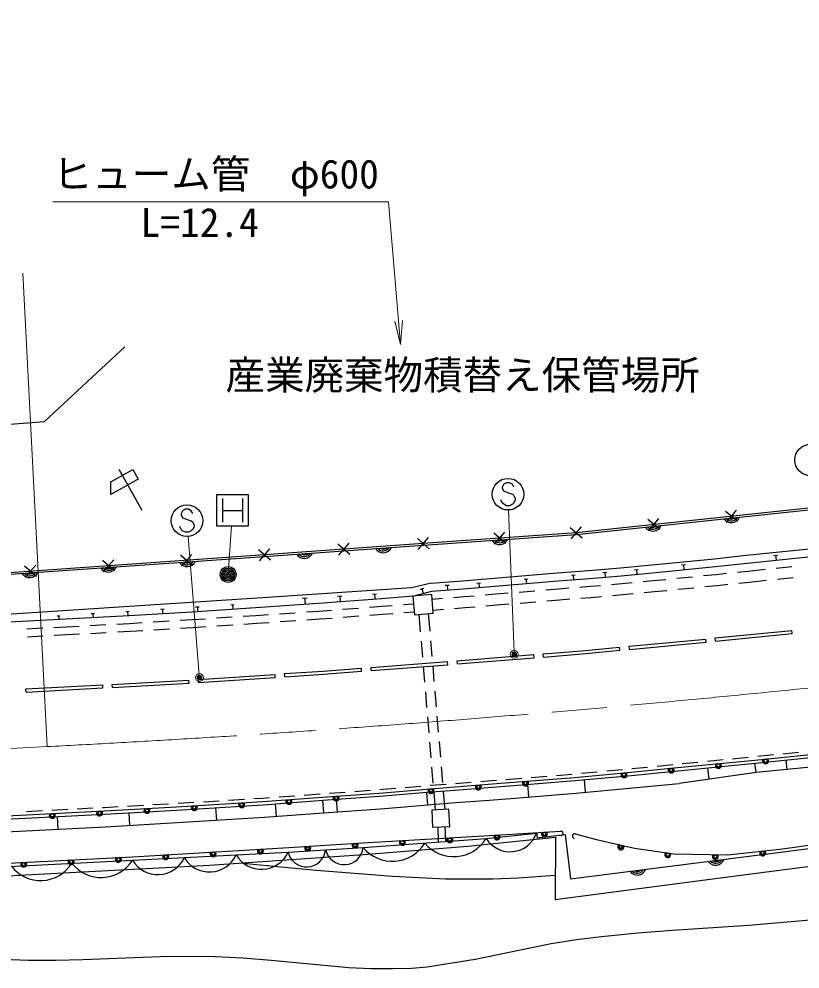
# Model space of a CAD drawing. Units: millimetres, scale not verified. Extents: x 40000 to 680000, y 20000 to 380000.
# Drawn here: x 279490 to 328913, y 240965 to 301073 of the extents above; entities that cross this region are included whole.
import ezdxf
from ezdxf.enums import TextEntityAlignment as Align

# ---------------------------------------------------------------- set-up
doc = ezdxf.new("R2010")
doc.units = ezdxf.units.MM
doc.header["$LTSCALE"] = 1000
doc.header["$PDMODE"] = 32
doc.header["$PDSIZE"] = 500
doc.linetypes.add('CHAIN', pattern=[18.5, 12, -1.5, 3.5, -1.5])
for name, color, linetype, lineweight in [('M-BGD', 7, 'Continuous', 25), ('M-BMK', 2, 'CHAIN', 13), ('M-STR-HTXT', 7, 'Continuous', 13), ('M-STR-STRC', 7, 'Continuous', 25)]:
    doc.layers.add(name, color=color, linetype=linetype, lineweight=lineweight)
doc.layers.add('M-BMK-HTXT', color=7, linetype='Continuous')
doc.styles.add('ＭＳ ゴシック', font='')
doc.styles.get('ＭＳ ゴシック').set_extended_font_data('MS Gothic')

# ---------------------------------------------------------------- blocks, each defined once
blk = doc.blocks.new('open_arrow')
at = {"color": 0, "linetype": 'Continuous', "lineweight": -2}
blk.add_lwpolyline([(7.5, 1.25), (0, 0), (7.5, -1.25)], dxfattribs=at)

msp = doc.modelspace()

# ---------------------------------------------------------------- linework, layer by layer
at = {"layer": 'M-BGD'}
for p, q in [((281114, 275612), (286180, 280341)), ((264724, 274316), (281114, 275612)), ((285301, 271790), (286688, 272570)), ((287294, 269970), (285821, 272570)), ((286688, 272570), (287034, 271963)), ((287034, 271963), (285300, 270987)), ((285300, 270987), (285301, 271790)), ((291999, 268981), (291999, 270981)), ((291999, 270981), (293999, 270981)), ((292374, 270731), (292374, 269231)), ((293624, 270731), (293624, 269231)), ((293999, 270981), (293999, 268981)), ((292374, 269981), (293624, 269981)), ((324972, 269290), (324194, 269918)), ((324269, 269215), (324898, 269993)), ((320057, 268767), (319279, 269396)), ((319354, 268693), (319982, 269471)), ((293999, 268981), (291999, 268981)), ((315130, 268231), (314376, 268887)), ((314425, 268182), (315081, 268936)), ((305454, 267555), (304698, 268210)), ((304748, 267504), (305403, 268260)), ((310292, 267893), (309537, 268549)), ((309586, 267843), (310242, 268598)), ((295406, 266836), (294652, 267492)), ((294701, 266787), (295357, 267541)), ((300430, 267196), (299674, 267851)), ((299725, 267145), (300380, 267901)), ((290469, 266492), (289715, 267148)), ((289764, 266443), (290420, 267197)), ((327237, 267131), (327489, 267156)), ((327363, 267144), (327395, 266829)), ((280596, 265803), (279841, 266460)), ((279891, 265754), (280547, 266509)), ((285533, 266148), (284778, 266804)), ((284827, 266098), (285483, 266853)), ((321414, 266532), (321664, 266557)), ((321539, 266544), (321570, 266232)), ((327407, 266328), (328401, 266429)), ((314450, 265884), (314685, 265902)), ((314568, 265893), (314590, 265599)), ((316442, 266056), (316685, 266077)), ((316563, 266067), (316590, 265763)), ((318438, 266229), (318676, 266251)), ((318557, 266240), (318585, 265942)), ((321122, 265685), (322117, 265783)), ((322814, 265852), (323611, 265931)), ((323611, 265931), (324267, 266001)), ((324963, 266075), (325619, 266144)), ((325619, 266144), (326710, 266256)), ((327479, 265631), (328474, 265733)), ((306463, 265242), (306704, 265261)), ((306584, 265252), (306607, 264950)), ((308465, 265384), (308692, 265403)), ((308579, 265394), (308602, 265110)), ((311459, 265633), (311687, 265652)), ((311573, 265642), (311597, 265357)), ((314981, 265128), (315631, 265178)), ((315631, 265178), (316283, 265234)), ((316981, 265294), (317633, 265351)), ((317633, 265351), (318282, 265411)), ((318979, 265476), (319629, 265537)), ((319629, 265537), (320426, 265616)), ((321191, 264988), (322186, 265087)), ((322883, 265156), (323682, 265235)), ((323682, 265235), (324339, 265305)), ((325035, 265378), (325691, 265448)), ((325691, 265448), (326783, 265560)), ((299642, 264556), (299923, 264575)), ((299783, 264565), (299806, 264214)), ((301860, 264691), (302113, 264708)), ((301987, 264700), (302008, 264383)), ((304421, 264562), (305611, 264873)), ((304871, 265007), (305114, 265064)), ((304992, 265035), (305063, 264731)), ((306988, 264478), (307645, 264529)), ((307645, 264529), (308293, 264583)), ((308991, 264640), (309639, 264694)), ((309639, 264694), (310441, 264760)), ((311138, 264818), (312135, 264900)), ((312832, 264958), (313634, 265024)), ((313634, 265024), (314284, 265074)), ((315038, 264430), (315688, 264481)), ((315688, 264481), (316343, 264537)), ((317041, 264597), (317696, 264653)), ((317696, 264653), (318347, 264714)), ((319044, 264779), (319696, 264840)), ((319696, 264840), (320495, 264919)), ((290665, 263873), (290891, 263887)), ((290778, 263880), (290796, 263597)), ((292888, 264016), (293112, 264030)), ((293000, 264023), (293018, 263743)), ((297411, 264431), (297723, 264452)), ((297567, 264442), (297594, 264052)), ((301665, 263856), (302465, 263917)), ((302465, 263917), (303114, 263966)), ((303812, 264018), (304462, 264067)), ((305634, 264373), (306291, 264424)), ((307701, 263832), (308350, 263885)), ((309048, 263943), (309697, 263996)), ((309697, 263996), (310497, 264062)), ((311195, 264120), (312191, 264202)), ((312889, 264260), (313689, 264326)), ((313689, 264326), (314340, 264377)), ((281907, 263309), (282081, 263320)), ((281994, 263314), (282008, 263098)), ((284067, 263448), (284260, 263460)), ((284164, 263454), (284179, 263213)), ((286246, 263588), (286459, 263602)), ((286352, 263595), (286370, 263329)), ((288451, 263730), (288672, 263744)), ((288561, 263737), (288579, 263461)), ((293681, 263286), (294483, 263338)), ((294483, 263338), (295281, 263393)), ((295979, 263441), (296977, 263509)), ((297675, 263556), (298473, 263611)), ((298473, 263611), (299272, 263672)), ((299970, 263726), (300968, 263802)), ((300007, 263227), (301005, 263303)), ((301702, 263357), (302503, 263418)), ((302503, 263418), (303154, 263467)), ((303852, 263520), (304503, 263569)), ((304908, 262296), (304815, 263399)), ((305506, 262336), (305413, 263449)), ((305692, 263675), (306347, 263726)), ((307045, 263781), (307701, 263832)), ((283989, 262702), (284987, 262755)), ((285686, 262792), (286488, 262834)), ((286488, 262834), (287288, 262883)), ((287987, 262925), (288985, 262985)), ((289684, 263027), (290484, 263075)), ((290484, 263075), (291286, 263128)), ((291985, 263174), (292983, 263240)), ((292017, 262675), (293015, 262741)), ((293714, 262787), (294517, 262840)), ((294517, 262840), (295316, 262894)), ((296014, 262942), (297012, 263010)), ((297710, 263057), (298509, 263112)), ((298509, 263112), (299310, 263173)), ((279992, 262488), (280990, 262542)), ((281689, 262580), (282487, 262623)), ((281715, 262080), (282514, 262123)), ((282487, 262623), (283289, 262665)), ((282514, 262123), (283317, 262166)), ((284016, 262203), (285015, 262256)), ((285714, 262293), (286516, 262335)), ((286516, 262335), (287318, 262383)), ((288017, 262426), (289015, 262486)), ((289714, 262528), (290516, 262576)), ((290516, 262576), (291319, 262629)), ((323555, 261912), (328399, 262392)), ((323575, 261713), (328418, 262193)), ((328418, 262193), (328399, 262392)), ((280018, 261989), (281016, 262043)), ((305041, 260701), (304958, 261698)), ((305640, 260741), (305556, 261738)), ((318110, 261385), (322949, 261842)), ((318129, 261186), (322968, 261643)), ((322968, 261643), (322949, 261842)), ((323575, 261713), (323555, 261912)), ((312673, 260698), (312656, 260898)), ((317520, 261130), (317501, 261329)), ((318129, 261186), (318110, 261385)), ((301767, 260044), (306602, 260418)), ((306617, 260219), (306602, 260418)), ((307216, 260464), (312065, 260860)), ((307233, 260264), (307216, 260464)), ((307233, 260264), (312081, 260661)), ((312081, 260661), (312065, 260860)), ((301173, 259803), (301157, 260002)), ((301783, 259845), (301767, 260044)), ((301783, 259845), (306617, 260219)), ((305175, 259107), (305091, 260103)), ((305773, 259147), (305690, 260143)), ((285387, 258972), (290247, 259248)), ((290258, 259049), (290247, 259248)), ((290840, 259287), (295697, 259608)), ((290853, 259088), (290840, 259287)), ((290853, 259088), (295711, 259409)), ((295711, 259409), (295697, 259608)), ((296315, 259460), (296302, 259659)), ((279929, 258683), (284785, 258951)), ((279940, 258483), (279929, 258683)), ((279940, 258483), (284796, 258752)), ((284796, 258752), (284785, 258951)), ((285398, 258772), (285387, 258972)), ((285398, 258772), (290258, 259049)), ((305308, 257513), (305225, 258509)), ((305907, 257552), (305823, 258549)), ((305442, 255918), (305358, 256915)), ((306040, 255958), (305957, 256955)), ((305575, 254324), (305492, 255320)), ((306174, 254364), (306090, 255360)), ((325640, 254346), (324645, 254249)), ((327232, 254506), (326237, 254405)), ((328824, 254666), (327829, 254566)), ((305709, 252729), (305625, 253726)), ((306307, 252769), (306224, 253766)), ((319271, 253720), (318276, 253621)), ((320863, 253878), (319868, 253779)), ((322455, 254035), (321460, 253937)), ((324048, 254190), (323052, 254093)), ((323172, 252978), (323073, 253693)), ((326144, 253391), (326061, 253985)), ((328105, 253589), (328045, 254186)), ((312896, 253149), (311900, 253069)), ((314491, 253276), (313495, 253196)), ((316085, 253420), (315089, 253329)), ((317678, 253565), (316682, 253475)), ((304921, 252519), (303925, 252434)), ((306516, 252645), (305519, 252568)), ((308112, 252769), (307115, 252691)), ((309159, 252851), (308710, 252816)), ((309707, 252894), (309159, 252851)), ((311302, 253021), (310305, 252942)), ((311747, 251853), (311683, 252650)), ((315342, 252147), (315269, 252944)), ((296945, 251908), (295947, 251835)), ((298540, 252026), (297543, 251952)), ((300136, 252142), (299139, 252069)), ((301732, 252257), (300735, 252185)), ((302540, 252316), (302331, 252301)), ((303327, 252383), (302540, 252316)), ((305365, 251353), (305297, 252150)), ((305851, 251028), (305759, 252131)), ((306451, 251058), (306357, 252171)), ((287364, 251308), (286365, 251251)), ((288961, 251398), (287963, 251342)), ((290558, 251493), (289560, 251432)), ((292155, 251591), (291157, 251530)), ((293752, 251688), (292754, 251627)), ((294917, 251759), (294351, 251724)), ((295349, 251791), (294917, 251759)), ((295781, 250619), (295722, 251417)), ((298773, 250840), (298714, 251638)), ((299642, 250903), (299584, 251701)), ((280973, 250970), (279974, 250919)), ((282571, 251051), (281572, 251000)), ((284169, 251132), (283170, 251081)), ((284900, 251169), (284768, 251162)), ((285766, 251218), (284900, 251169)), ((286510, 250058), (286465, 250856)), ((292003, 250379), (291954, 251178)), ((281968, 249819), (281928, 250617)), ((305987, 249949), (306024, 248988)), ((306436, 249972), (306473, 249005))]:
    msp.add_line(p, q, dxfattribs=at)
for points in [[(312239, 249550), (312281, 249269), (314054, 249471), (314399, 246674), (327856, 248373), (334311, 249213), (354134, 251718), (364018, 252972), (377983, 254796), (382870, 255536), (386831, 256189), (392338, 257210), (397572, 258217), (402564, 259220), (407908, 260367), (412012, 261415), (418381, 263056), (431362, 266427), (450844, 271421), (470481, 276405), (484810, 280092), (493815, 280440), (513155, 285549), (522713, 288073)], [(313446, 249303), (313421, 245360), (324516, 246816), (340147, 248844), (354334, 250696), (372693, 252986), (381763, 254304), (392547, 256176), (401258, 257724), (408138, 259266), (422401, 262980), (431597, 265453), (442139, 268122), (450095, 270081), (452583, 270654), (460628, 272651), (484976, 279222), (493988, 279365), (503920, 281854), (523247, 286771)], [(354246, 273103), (334414, 270650), (314753, 268559), (305076, 267882), (295029, 267164), (275282, 265787), (255294, 264639)], [(255300, 264539), (275288, 265688), (295036, 267064), (305083, 267783), (314762, 268459), (334425, 270550), (354259, 273004)], [(325518, 267139), (333468, 267954), (335460, 268163), (337448, 268385), (341423, 268807), (345401, 269285), (349364, 269768), (351355, 270024), (354121, 270504)], [(325569, 266642), (333520, 267456), (335514, 267666), (337503, 267888), (341479, 268310), (345461, 268788), (349426, 269272), (351418, 269528), (354673, 269950)], [(321179, 253508), (326084, 253988), (331029, 254487), (335714, 254972), (340841, 255566), (345225, 256074), (350643, 256730), (355161, 257311), (360456, 258028), (365064, 258643), (370264, 259395), (374788, 260073), (380054, 260892), (384819, 261648), (389853, 262466), (394697, 263262), (399682, 264139), (404532, 265036), (409474, 265956), (414386, 266890), (418148, 267619)], [(305572, 265371), (307565, 265526), (309557, 265691), (313554, 266021), (315550, 266175), (317544, 266347), (319533, 266533), (323509, 266926), (325512, 267139)], [(418262, 267029), (414499, 266301), (409585, 265367), (404642, 264446), (399788, 263548), (394798, 262671), (389950, 261874), (384914, 261056), (380148, 260299), (374879, 259480), (370351, 258801), (365147, 258049), (360536, 257433), (355240, 256716), (350718, 256134), (345295, 255479), (340910, 254970), (335780, 254376), (331090, 253890), (326144, 253391), (321259, 252712)], [(305611, 264873), (307605, 265028), (309598, 265192), (313594, 265523), (315591, 265677), (317588, 265849), (319581, 266035), (323560, 266429), (325565, 266642)], [(305572, 265371), (304324, 265080), (295214, 264466), (275446, 263193), (255364, 262044), (235561, 260934)], [(228920, 260896), (230931, 260886), (232929, 260900), (235561, 260934), (238945, 261025), (240937, 261082), (244941, 261225), (246938, 261328), (250948, 261522), (254971, 261718), (258974, 261909), (262978, 262113), (266982, 262319), (272475, 262604), (278468, 262907), (282461, 263122), (286460, 263333), (290453, 263574), (294450, 263837), (298437, 264109), (302427, 264416), (304425, 264566)], [(312656, 260898), (315104, 261105), (317501, 261329)], [(312673, 260698), (315121, 260906), (317520, 261130)], [(296302, 259659), (298746, 259814), (301157, 260002)], [(296315, 259460), (298760, 259615), (301173, 259803)], [(231582, 248106), (235288, 248236), (255264, 249260), (265163, 249768), (284921, 250769), (289458, 251025), (294944, 251360), (298715, 251638), (302571, 251917), (305301, 252150), (307079, 252287), (309190, 252452), (311338, 252623), (314669, 252889), (318253, 253216), (321180, 253508)], [(231610, 247307), (235322, 247437), (255305, 248461), (265204, 248969), (284964, 249970), (289505, 250227), (294997, 250562), (298773, 250840), (302634, 251120), (305365, 251353), (307141, 251490), (309253, 251655), (311402, 251825), (314737, 252092), (318329, 252420), (321259, 252712)], [(205900, 243654), (209704, 243811), (215795, 244136), (225495, 244648), (233572, 245053), (244610, 245637), (258257, 246379), (275177, 247267), (286670, 247856), (296519, 248354), (301270, 248642), (309056, 249221), (312239, 249550)], [(237907, 244532), (246983, 245033), (260130, 245748), (270136, 246362), (279900, 246925), (291544, 247545), (301292, 248207), (307894, 248737), (313446, 249303)], [(293414, 247672), (298291, 247217), (303144, 246839), (306481, 246679)], [(306481, 246679), (309481, 246667), (311079, 246730), (313430, 246908)], [(330547, 244129), (325664, 243708), (320846, 243392), (318651, 243228), (316362, 243005), (314775, 242804), (313168, 242547), (308351, 241559), (305322, 241086)], [(305322, 241086), (304333, 241006), (303143, 240965), (301751, 240981), (300355, 241049), (295452, 241493), (293647, 241648), (291925, 241743), (290223, 241764), (288423, 241734), (283526, 241547), (281827, 241502), (280102, 241510), (275204, 241694)]]:
    msp.add_lwpolyline(points, dxfattribs=at)
for points in [[(304519, 263374), (305709, 263473), (305610, 264661), (304421, 264562)], [(306690, 251071), (305611, 251016), (305666, 249933), (306745, 249988)]]:
    msp.add_lwpolyline(points, close=True, dxfattribs=at)
for radius in [500, 409, 318, 227, 136, 45.5]:
    msp.add_circle((292727, 265924), radius, dxfattribs=at)
for centre, radius, start, end in [((324565, 269770), 567, 214.14282, 337.99784), ((324565, 269770), 453, 222.10221, 330.03845), ((324565, 269770), 340, 237.72758, 314.41308), ((319593, 269241), 567, 214.14282, 337.99784), ((319593, 269241), 453, 222.10221, 330.03845), ((319593, 269241), 340, 237.72758, 314.41308), ((309904, 268387), 567, 212.07188, 335.92691), ((309904, 268387), 453, 220.03128, 327.96752), ((309904, 268387), 340, 235.65665, 312.34215), ((302534, 267868), 567, 212.16103, 336.01606), ((302534, 267868), 453, 220.12043, 328.05667), ((302534, 267868), 340, 235.7458, 312.4313), ((297547, 267511), 567, 212.16103, 336.01606), ((297547, 267511), 453, 220.12043, 328.05667), ((297547, 267511), 340, 235.7458, 312.4313), ((285144, 266642), 567, 212.06076, 335.91578), ((285144, 266642), 453, 220.02015, 327.95639), ((285144, 266642), 340, 235.64552, 312.33102), ((290131, 266990), 567, 212.06076, 335.91578), ((290131, 266990), 453, 220.02015, 327.95639), ((290131, 266990), 340, 235.64552, 312.33102), ((280156, 266294), 567, 212.06076, 335.91578), ((280156, 266294), 453, 220.02015, 327.95639), ((280156, 266294), 340, 235.64552, 312.33102), ((310567, 250161), 1780, 211.89617, 339.92808), ((303112, 250188), 2405, 220.00222, 328.50331), ((307006, 250477), 2405, 220.00222, 328.50331), ((294834, 249121), 1851, 210.25875, 335.53006), ((297694, 248634), 1208, 193.37065, 353.54591), ((300069, 248777), 1208, 193.37065, 353.54591), ((280855, 248899), 2339, 217.86235, 328.00979), ((284686, 249096), 2339, 217.86235, 328.00979), ((288269, 248789), 1851, 210.25875, 335.53006), ((291551, 248955), 1851, 210.25875, 335.53006), ((323574, 248101), 567, 215.27139, 339.12641), ((323574, 248101), 453, 223.23078, 331.16702), ((323574, 248101), 340, 238.85615, 315.54165), ((318614, 247475), 567, 215.27139, 339.12641), ((318614, 247475), 453, 223.23078, 331.16702), ((318614, 247475), 340, 238.85615, 315.54165)]:
    msp.add_arc(centre, radius, start, end, dxfattribs=at)
at = {"layer": 'M-BMK'}
msp.add_line((277907, 254862), (281278, 255036), dxfattribs=at)
msp.add_arc((232510, 1203783), 950000, 272.94257, 288.15433, dxfattribs=at)
at = {"layer": 'M-STR-HTXT'}
for p, q in [((281278, 255036), (279738, 284996)), ((310821, 261023), (310476, 270012)), ((292727, 265924), (292932, 268984)), ((290896, 259554), (290199, 268327))]:
    msp.add_line(p, q, dxfattribs=at)
msp.add_lwpolyline([(303642, 280477), (302875, 289502), (281625, 289502)], dxfattribs=at)
for centre, radius in [((310827, 260873), 150), ((310827, 260873), 120), ((310827, 260873), 90), ((310827, 260873), 60), ((310827, 260873), 30), ((310827, 260873), 20), ((290908, 259405), 150), ((290908, 259405), 120), ((290908, 259405), 90), ((290908, 259405), 60), ((290908, 259405), 30), ((290908, 259405), 20)]:
    msp.add_circle(centre, radius, dxfattribs=at)
for p in [(310827, 260873), (290908, 259405)]:
    msp.add_point(p, dxfattribs=at)
at = {"layer": 'M-STR-STRC'}
for p, q in [((310347, 271735), (310165, 271644)), ((310528, 271735), (310347, 271735)), ((310710, 271644), (310528, 271735)), ((310165, 271644), (310074, 271462)), ((310074, 271462), (310074, 271371)), ((310074, 271371), (310165, 271189)), ((310165, 271189), (310710, 271007)), ((310801, 271462), (310710, 271644)), ((310074, 270462), (309983, 270644)), ((310710, 271007), (310801, 270917)), ((310801, 270917), (310892, 270735)), ((310892, 270644), (310801, 270462)), ((310892, 270735), (310892, 270644)), ((289847, 269964), (289756, 269782)), ((290029, 270054), (289847, 269964)), ((290211, 270054), (290029, 270054)), ((290393, 269964), (290211, 270054)), ((290484, 269782), (290393, 269964)), ((310165, 270371), (310074, 270462)), ((310347, 270280), (310165, 270371)), ((310528, 270280), (310347, 270280)), ((310710, 270371), (310528, 270280)), ((310801, 270462), (310710, 270371)), ((289756, 269782), (289756, 269691)), ((289756, 269691), (289847, 269509)), ((289847, 269509), (290393, 269327)), ((290393, 269327), (290484, 269236)), ((289756, 268782), (289666, 268964)), ((289847, 268691), (289756, 268782)), ((290029, 268600), (289847, 268691)), ((290393, 268691), (290211, 268600)), ((290484, 268782), (290393, 268691)), ((290484, 269236), (290575, 269054)), ((290575, 268964), (290484, 268782)), ((290575, 269054), (290575, 268964)), ((290211, 268600), (290029, 268600))]:
    msp.add_line(p, q, dxfattribs=at)
for points in [[(314692, 249522), (316031, 249155), (318435, 248615), (320936, 248258), (324337, 248178), (327800, 248571), (334288, 249465), (354159, 251961), (363999, 253230), (378182, 254987), (382922, 255692), (386849, 256375), (392583, 257424), (402587, 259348), (407968, 260586), (412419, 261676), (418280, 263205), (431804, 266713), (451139, 271633), (470505, 276574), (484056, 280099)], [(235279, 248436), (255254, 249460), (265153, 249968), (284911, 250969), (289447, 251225), (294930, 251559), (298700, 251837), (302555, 252117), (305284, 252350), (307064, 252487), (309175, 252652), (311323, 252822), (314652, 253089), (318234, 253415), (321160, 253707), (326065, 254187), (331009, 254686)], [(258811, 246709), (275097, 247472), (286673, 248068), (296574, 248651), (301226, 248945), (308916, 249387), (313770, 249694)]]:
    msp.add_lwpolyline(points, dxfattribs=at)
for centre, radius in [((329579, 273173), 1000), ((310437, 271007), 1000), ((290120, 269327), 1000), ((323747, 253847), 100), ((326733, 254141), 100), ((317775, 253261), 100), ((320762, 253554), 100), ((308554, 252490), 100), ((311545, 252727), 100), ((299562, 251787), 100), ((305563, 252258), 112), ((305563, 252258), 100), ((290581, 251182), 100), ((293576, 251364), 100), ((296570, 251567), 100), ((281594, 250688), 100), ((284590, 250840), 100), ((287586, 251007), 112), ((287586, 251007), 100), ((312738, 249516), 100), ((300760, 248803), 112), ((300760, 248803), 100), ((303754, 248978), 112), ((303754, 248978), 100), ((306749, 249150), 112), ((306749, 249150), 100), ((309744, 249327), 100), ((291776, 248256), 112), ((291776, 248256), 100), ((294771, 248432), 112), ((294771, 248432), 100), ((297766, 248613), 112), ((297766, 248613), 100), ((317578, 248692), 100), ((320545, 248200), 112), ((320545, 248200), 100), ((326555, 248317), 100), ((279793, 247601), 100), ((282789, 247755), 100), ((285785, 247910), 100), ((288781, 248079), 112), ((288781, 248079), 100), ((323554, 248084), 100)]:
    msp.add_circle(centre, radius, dxfattribs=at)
for centre, radius, start, end in [((326733, 254141), 188, 148.89323, 42.63303), ((326733, 254141), 150, 137.17275, 54.35351), ((320762, 253554), 188, 148.82382, 42.56362), ((320762, 253554), 150, 137.10334, 54.2841), ((320762, 253554), 112, 95.69375, 95.69369), ((323747, 253847), 188, 148.71518, 42.45498), ((323747, 253847), 150, 136.9947, 54.17546), ((323747, 253847), 112, 95.58511, 95.58505), ((326733, 254141), 112, 95.76315, 95.76311), ((317775, 253261), 188, 148.34354, 42.08334), ((317775, 253261), 150, 136.62306, 53.80382), ((317775, 253261), 112, 95.21345, 95.21343), ((308554, 252490), 188, 147.60127, 41.34107), ((308554, 252490), 150, 135.88079, 53.06155), ((308554, 252490), 112, 94.47118, 94.47117), ((311545, 252727), 188, 147.70813, 41.44793), ((311545, 252727), 150, 135.98765, 53.16841), ((311545, 252727), 112, 94.57806, 94.578), ((299562, 251787), 188, 147.2775, 41.01729), ((299562, 251787), 150, 135.55702, 52.73777), ((299562, 251787), 112, 94.14743, 94.14736), ((305563, 252258), 188, 147.52622, 41.26602), ((305563, 252258), 150, 135.80574, 52.9865), ((290581, 251182), 188, 146.61807, 40.35786), ((290581, 251182), 150, 134.89759, 52.07834), ((290581, 251182), 112, 93.48798, 93.48795), ((293576, 251364), 188, 146.61807, 40.35786), ((293576, 251364), 150, 134.89759, 52.07834), ((293576, 251364), 112, 93.48798, 93.48795), ((296570, 251567), 188, 147.34333, 41.08313), ((296570, 251567), 150, 135.62285, 52.80361), ((296570, 251567), 112, 94.21324, 94.21322), ((281594, 250688), 188, 146.03049, 39.77029), ((281594, 250688), 150, 134.31001, 51.49077), ((281594, 250688), 112, 92.9004, 92.90038), ((284590, 250840), 188, 146.03049, 39.77029), ((284590, 250840), 150, 134.31001, 51.49077), ((284590, 250840), 112, 92.9004, 92.90038), ((287586, 251007), 188, 146.3636, 40.10339), ((287586, 251007), 150, 134.64311, 51.82387), ((312738, 249516), 188, 146.74263, 40.48243), ((312738, 249516), 150, 135.02215, 52.20291), ((312738, 249516), 112, 93.61255, 93.61251), ((313780, 249544), 150, 273.61253, 93.61253), ((314652, 249377), 150, 74.67262, 254.67262), ((300760, 248803), 188, 146.74423, 40.48403), ((300760, 248803), 150, 135.02375, 52.20451), ((303754, 248978), 188, 146.4255, 40.16529), ((303754, 248978), 150, 134.70502, 51.88577), ((306749, 249150), 188, 146.4255, 40.16529), ((306749, 249150), 150, 134.70502, 51.88577), ((309744, 249327), 188, 146.74263, 40.48243), ((309744, 249327), 150, 135.02215, 52.20291), ((309744, 249327), 112, 93.61255, 93.61251), ((291776, 248256), 188, 146.49971, 40.23951), ((291776, 248256), 150, 134.77923, 51.95999), ((294771, 248432), 188, 146.49971, 40.23951), ((294771, 248432), 150, 134.77923, 51.95999), ((297766, 248613), 188, 146.74423, 40.48403), ((297766, 248613), 150, 135.02375, 52.20451), ((317578, 248692), 188, 130.45746, 24.19725), ((317578, 248692), 150, 118.73698, 35.91773), ((317578, 248692), 112, 77.32739, 77.32732), ((320545, 248200), 188, 135.00829, 28.74809), ((320545, 248200), 150, 123.28781, 40.46857), ((326555, 248317), 188, 149.60942, 43.34922), ((326555, 248317), 150, 137.88894, 55.0697), ((326555, 248317), 112, 96.47935, 96.47928), ((279793, 247601), 188, 146.07908, 39.81888), ((279793, 247601), 150, 134.3586, 51.53936), ((279793, 247601), 112, 92.94901, 92.94895), ((282789, 247755), 188, 146.07908, 39.81888), ((282789, 247755), 150, 134.3586, 51.53936), ((282789, 247755), 112, 92.94901, 92.94895), ((285785, 247910), 188, 146.07908, 39.81888), ((285785, 247910), 150, 134.3586, 51.53936), ((285785, 247910), 112, 92.94901, 92.94895), ((288781, 248079), 188, 146.49971, 40.23951), ((288781, 248079), 150, 134.77923, 51.95999), ((323554, 248084), 188, 141.78748, 35.52728), ((323554, 248084), 150, 130.067, 47.24776), ((323554, 248084), 112, 88.65741, 88.65735)]:
    msp.add_arc(centre, radius, start, end, dxfattribs=at)

# ---------------------------------------------------------------- block references
at = {"layer": 'M-STR-HTXT', "xscale": 200, "yscale": 200, "rotation": 94.9}
msp.add_blockref('open_arrow', (303642, 280477), dxfattribs=at)

# ---------------------------------------------------------------- texts
at = {"layer": 'M-BMK-HTXT', "style": 'ＭＳ ゴシック'}
msp.add_text('産業廃棄物積替え保管場所', height=1833, dxfattribs=at).set_placement((292561, 277084), align=Align.BOTTOM_LEFT)
at = {"layer": 'M-STR-HTXT', "style": 'ＭＳ ゴシック'}
for s, p in [('ヒューム管\u3000φ600', (281625, 289802)), ('L=12.4', (287184, 286735))]:
    msp.add_text(s, height=1833, dxfattribs=at).set_placement(p, align=Align.BOTTOM_LEFT)

doc.saveas('drawing.dxf')
